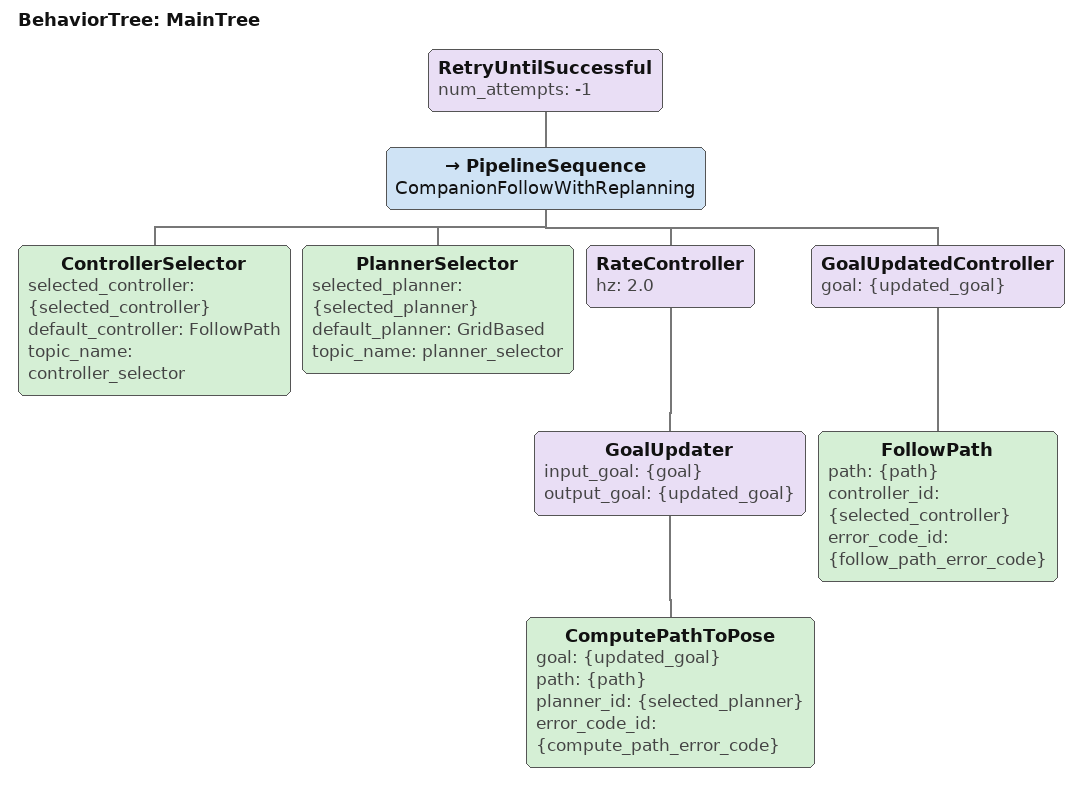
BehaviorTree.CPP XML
<!-- Keep one NavigateToPose session while following updated target poses. -->
<root BTCPP_format="4" main_tree_to_execute="MainTree">
  <BehaviorTree ID="MainTree">
    <RetryUntilSuccessful num_attempts="-1">
      <PipelineSequence name="CompanionFollowWithReplanning">
        <ControllerSelector selected_controller="{selected_controller}" default_controller="FollowPath" topic_name="controller_selector"/>
        <PlannerSelector selected_planner="{selected_planner}" default_planner="GridBased" topic_name="planner_selector"/>
        <RateController hz="2.0">
          <GoalUpdater input_goal="{goal}" output_goal="{updated_goal}">
            <ComputePathToPose goal="{updated_goal}" path="{path}" planner_id="{selected_planner}" error_code_id="{compute_path_error_code}"/>
          </GoalUpdater>
        </RateController>
        <GoalUpdatedController goal="{updated_goal}">
          <FollowPath path="{path}" controller_id="{selected_controller}" error_code_id="{follow_path_error_code}"/>
        </GoalUpdatedController>
      </PipelineSequence>
    </RetryUntilSuccessful>
  </BehaviorTree>
</root>
